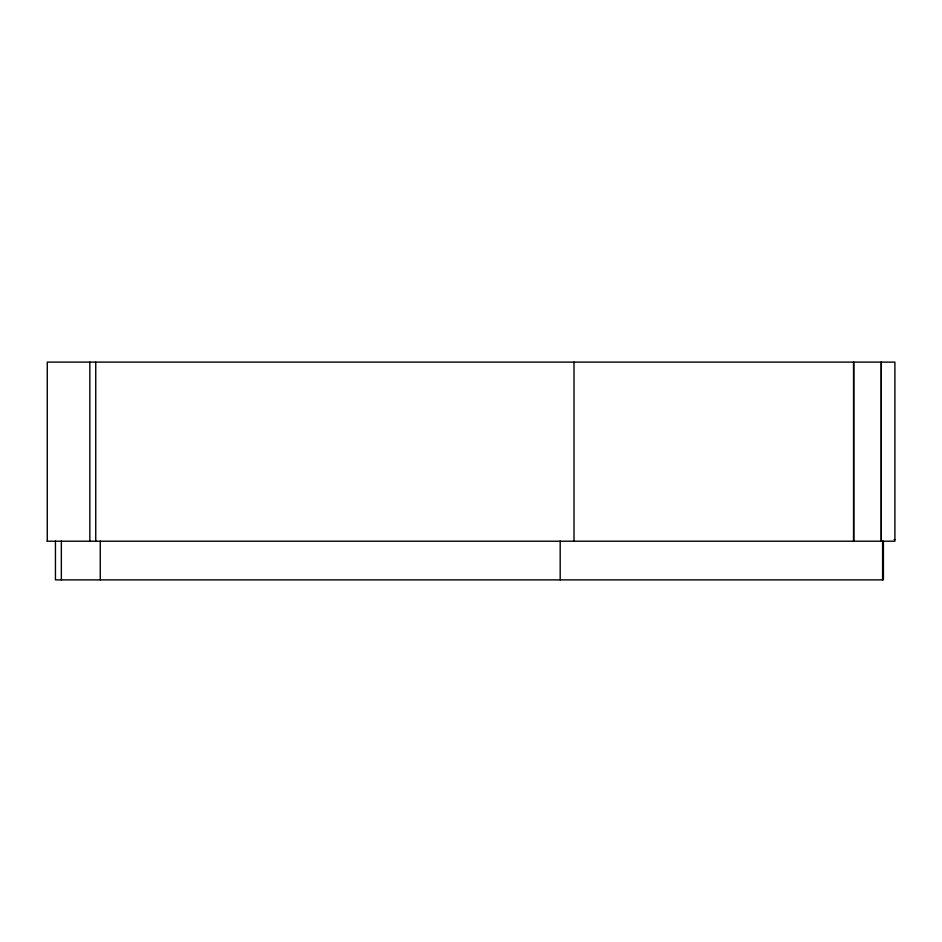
<?xml version="1.0" encoding="UTF-8"?>
<svg xmlns="http://www.w3.org/2000/svg" width="942" height="942" viewBox="0 0 942 942"><rect width="100%" height="100%" fill="white"/><g stroke="black" fill="none" stroke-linecap="round" stroke-linejoin="round"><path stroke-width="1.41" d="M894.088 539.684L894.9 539.684M47.1 541.214L894.9 541.214L894.9 362.117L47.277 362.117L47.277 541.214M883.408 541.214L883.408 579.883L55.448 579.883L55.448 541.12M882.595 541.214L882.595 579.883M881.3 362.117L881.3 541.214M881.276 362.117L881.276 541.214M853.805 362.117L853.805 541.214M853.534 362.117L853.534 541.214M574.008 362.117L574.008 541.214M560.184 541.12L560.184 579.883M100.264 541.12L100.264 579.883M95.743 362.117L95.743 541.214M89.843 362.117L89.843 541.214M61.348 541.12L61.348 579.883"/></g></svg>
